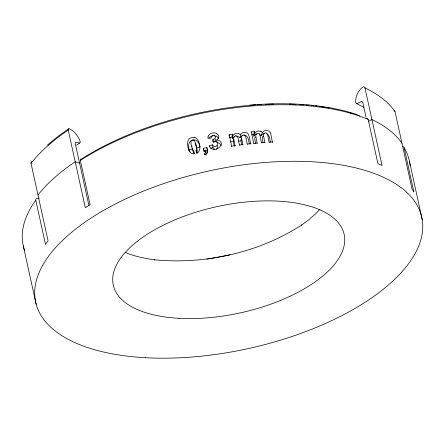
<?xml version="1.0" encoding="UTF-8"?>
<svg xmlns="http://www.w3.org/2000/svg" width="445" height="445" viewBox="0 0 445 445"><rect width="100%" height="100%" fill="white"/><g stroke="black" fill="none" stroke-linecap="round" stroke-linejoin="round"><path stroke-width="0.67" d="M229.119 135.953L229.214 134.685L232.379 134.212C232.98 140.848 231.428 138.111 234.699 136.637M231.712 146.516L229.214 134.685M232.401 138.695L232.056 137.127L232.379 134.212M235.132 146.01L233.886 139.775A16.96 14.874 6.6 0 1 233.708 138.723L233.708 137.572A2.459 2.158 7 0 1 235.327 135.942L235.516 135.897M214.44 257.822L229.998 254.785M239.521 145.398L238.092 138.289A22.79 19.908 9 0 0 237.919 137.611L237.502 136.548M236.484 136.265C239.71 135.775 239.983 140.442 240.751 134.257C241.735 132.894 243.46 132.248 245.1 132.388C250.591 132.616 249.089 140.659 250.763 143.685L250.663 144.058M242.931 144.953L241.752 138.896A16.532 14.39 11.1 0 1 241.546 137.7C240.65 135.208 244.839 133.611 245.545 136.181A10.769 9.328 13.4 0 1 245.768 136.91L246.041 138.067M247.264 144.43L246.074 138.217M251.203 132.454L251.375 131.892L254.501 131.598L254.846 133.166L253.839 136.164L253.494 134.596L254.501 131.598M253.784 143.741L251.375 131.892M257.166 143.423L256.003 137.182A16.96 14.507 18.8 0 1 255.825 136.131L255.825 134.996A2.459 2.103 19.2 0 1 257.41 133.472L257.599 133.439A1.841 1.585 21.1 0 1 259.685 134.106M261.488 143.062L260.147 135.942A22.79 19.363 20.9 0 0 259.975 135.263L259.557 134.19M208.282 136.031C210.018 131.753 218.206 131.548 218.834 136.66A3.649 3.226 -2.6 0 1 218.634 137.772L216.904 139.836C215.308 143.741 220.892 142.267 221.154 145.687M259.24 134.229L261.182 135.575L262.428 132.554L264.03 131.002L266.533 130.468L268.919 131.147L270.098 132.248L270.738 133.656L272.418 142.367M264.842 142.812L263.752 136.749A16.532 13.967 22.6 0 1 263.54 135.553C262.65 132.999 266.855 131.742 267.462 134.279A10.769 9.034 24.6 0 1 267.684 135.013L267.973 136.242M269.097 142.545L268.007 136.398M196.901 153.28L197.241 151.016A13.623 12.082 -17.2 0 0 197.185 150.382A23.585 20.932 -16.4 0 0 197.074 149.526L196.345 146.16A21.905 19.435 -17.2 0 0 195.978 144.925M209.005 138.145L210.791 136.493L213.339 135.697M239.861 137.677L242.247 135.625M253.839 136.164L255.185 134.724L257.032 134.04M261.182 135.575L262.606 134.101L264.525 133.506M199.799 146.244C201.101 150.655 194.916 157.808 196.406 148.313A13.289 11.787 -17.2 0 0 196.351 147.684A23.596 20.943 -16.3 0 0 196.217 146.655L195.516 143.462M232.724 135.775L234.153 134.229A4.806 4.255 9.6 0 1 235.928 133.456A5.668 5.023 9.9 0 1 236.835 133.333L238.253 133.444A3.721 3.26 9.8 0 1 239.521 133.984L240.422 134.729M254.846 133.166L256.253 131.714A4.806 4.139 21.9 0 1 258 131.047A5.668 4.889 22.2 0 1 258.895 130.98L260.292 131.169M233.825 139.535L233.375 141.638A17.455 15.308 6.6 0 0 233.553 142.689L234.331 146.266M319.883 209.356L315.282 214.134L308.808 219.752L301.437 225.198L301.827 224.942C258.612 252.727 205.423 264.669 154.404 259.785L154.827 259.847C144.686 258.434 134.49 256.442 125.073 252.293M241.585 138.384L241.034 139.279L240.973 140.648A17.021 14.819 11.1 0 0 241.179 141.844L241.852 144.92M217.572 142.261L217.077 142.673M255.419 136.915L254.829 137.85L254.807 139.129A17.455 14.93 18.8 0 0 254.985 140.175L255.697 143.423M47.47 145.081L57.388 136.865L68.458 128.889M214.724 141.727L215.58 140.436L215.135 138.834M76.534 145.148L79.694 142.973M204.439 154.192L204.322 153.681L205.501 152.702A2.014 1.786 -12.6 0 0 205.74 152.207C206.586 150.727 204.244 150.699 204.177 151.684M263.218 136.137L262.394 137.071L262.294 138.567A17.021 14.385 22.6 0 0 262.494 139.763L263.095 142.511L264.998 142.439M368.304 121.468L371.925 119.572A197.663 90.964 -12.4 0 1 401.969 143.223M216.409 149.27L217.755 147.712L217.388 145.393M214.279 141.961L213.639 142.172M210.758 148.28L212.916 147.59L212.582 144.786L209.339 145.815L209.517 146.928M188.68 150.054L192.563 149.042M196.451 148.029L199.688 147.189M242.675 135.497L243.12 135.408M204.183 151.612L203.432 148.302L206.853 147.556L207.403 150.082M205.829 153.837L206.33 153.731L205.757 150.977M206.853 147.556L207.376 150.327L204.06 151.044L203.432 148.302M214.774 141.349A6.236 5.674 -3.2 0 0 213.083 141.966L212.938 139.446L214.529 138.868L215.347 137.755L215.28 136.615L214.679 135.781L213.472 135.425L212.154 135.808L211.364 136.732L211.197 138.039L207.932 138.2A8.066 7.165 -7.6 0 1 208.249 136.02M206.819 259.157L213.811 257.944M231.739 146.155L235.171 145.643M229.375 137.527L232.056 137.127M239.577 145.031L243.003 144.586M230.549 141.86L233.82 141.471M247.353 144.063L250.763 143.685M214.796 141.432C221.015 141.543 215.158 150.582 212.582 144.786M253.9 143.368L257.288 143.051M251.597 134.774L253.494 134.596M261.632 142.684L263.106 142.572M249.845 105.109C271.901 103.273 294.151 103.151 316.156 105.715M238.542 141.076L241.268 140.887M269.269 142.166L272.607 141.988M213.817 135.658L216.854 136.354L218.723 138.451M209.339 145.815C213.077 155.633 228.958 142.734 216.904 139.836M39.11 198.459L37.252 198.431A2.036 1.608 35.9 0 0 35.778 200.167A197.663 90.964 -12.4 0 0 24.647 250.602M194.137 137.294L191.906 137.46L189.831 138.339A4.628 4.127 -19.6 0 0 188.602 139.535L187.657 141.799L187.584 144.853A24.397 21.582 -22.8 0 0 187.868 146.616L188.079 147.584M244.544 135.369C248.705 135.591 248.527 141.076 249.328 143.841M316.595 105.771L331.152 107.951L344.764 110.905L357.318 114.604M79.549 162.976L75.199 161.752A197.663 90.964 -12.4 0 0 37.981 194.966M214.446 149.303L212.916 147.59M266.822 133.845C270.07 135.141 269.486 139.585 270.493 142.189M356.378 103.379L364.082 107.49M261.543 131.764L262.428 132.554M194.003 140.309L193.625 140.069A1.758 1.563 -18.4 0 0 191.678 140.364A1.708 1.519 -18.7 0 0 191.205 140.959L191.044 141.46A4.333 3.838 -19.7 0 0 190.983 141.866L191.011 143.346A22.595 20.025 -19.6 0 0 191.189 144.597L192.123 148.569M204.322 153.681L205.345 155.127M194.187 152.59L193.625 150.989L194.243 153.82M196 150.416L196.862 153.108M193.085 151.233L192.557 149.247M204.478 154.365L204.561 154.71M23.279 245.84L36.19 304.308M402.58 146.516A2.036 1.786 -30.8 0 1 404.166 147.796L413.878 191.973A197.663 90.964 -12.4 0 0 412.07 189.164L395.01 111.567A2.036 1.78 -34.7 0 0 393.847 110.366M366.029 117.246L362.825 102.667A2.036 1.557 -64.6 0 0 360.828 101.744L357.747 103.362A2.036 1.557 -64.6 0 1 355.705 102.133A14.262 10.891 -64.6 0 1 362.703 87.159A2.036 1.557 -64.6 0 1 364.967 87.915L382.027 165.512A197.663 90.964 -12.4 0 0 377.905 163.654L368.193 119.477A2.036 1.524 -66.8 0 0 366.38 118.504M207.376 150.327L207.581 151.272M255.386 104.914A195.55 89.99 -12.4 0 0 81.385 159.082A2.036 1.129 57.4 0 0 80.339 160.395L90.051 204.572A197.663 90.964 -12.4 0 0 85.301 207.693L68.241 130.096A2.036 1.179 56 0 1 69.548 128.828A14.262 8.26 56 0 1 80.094 141.31A2.036 1.179 56 0 1 79.121 142.967L76.34 142.183A2.036 1.179 56 0 0 75.277 143.54L89.022 206.046M32.285 161.607A2.036 1.58 38.2 0 0 31.022 163.309L48.082 240.906A197.663 90.964 -12.4 0 0 45.49 244.338L35.778 200.167M409.445 161.212L422.261 219.902M192.468 148.836L192.296 148.024M207.331 149.731L207.593 151.111M206.33 153.731L206.397 154.215M212.938 139.446L213.222 142.255M195.127 143.245A6.631 5.88 -17.2 0 1 195.928 144.936M189.659 151.962A27.44 24.286 -22.1 0 1 188.797 148.463L188.708 144.436L189.765 141.966A4.45 3.966 -19.6 0 1 190.816 140.993L192.802 140.136L194.943 139.991A4.489 4.016 -18.2 0 1 196.301 140.375L198.281 142.105L199.888 145.771A28.875 25.632 -14.1 0 1 200.05 146.377M194.154 140.22A9.818 8.711 -17.2 0 1 195.383 143.485M194.237 153.92A5.657 4.951 -18.4 0 1 189.603 151.383M189.509 151.434A18.167 16.081 -21.6 0 1 188.124 147.573M194.137 137.288A4.673 4.183 -18.2 0 1 195.756 137.794L197.541 139.391L198.987 142.428A24.353 21.621 -14.7 0 1 199.327 143.657A25.626 22.745 -14 0 1 199.811 146.244M193.519 151.078A5.752 5.101 -19.7 0 1 192.268 148.547M192.018 146.438A23.274 20.631 -19.6 0 1 191.99 146.221M194.181 153.43A5.891 5.218 -19.7 0 1 193.23 151.211M207.392 152.59A4.784 4.183 -13.8 0 1 205.228 154.721M207.348 150.099A7.02 6.224 -11.3 0 1 207.465 152.59M235.516 135.909A1.841 1.63 8.8 0 1 237.63 136.454M260.292 131.175A3.721 3.171 21.7 0 1 261.538 131.77M404.166 147.796A197.663 90.964 -12.4 0 1 410.112 165.585M80.339 160.395A197.663 90.964 -12.4 0 1 368.193 119.477M31.022 163.309A197.663 90.964 -12.4 0 1 68.241 130.096M364.967 87.915A197.663 90.964 -12.4 0 1 395.01 111.567M257.282 104.786A195.55 89.99 -12.4 0 1 261.682 104.519M265.437 104.336A195.55 89.99 -12.4 0 1 273.497 104.074M289.306 104.102A195.55 89.99 -12.4 0 1 295.78 104.341M299.613 104.542A195.55 89.99 -12.4 0 1 303.407 104.798M306.533 105.042A195.55 89.99 -12.4 0 1 308.396 105.204M311.472 105.504A195.55 89.99 -12.4 0 1 313.308 105.699M315.728 105.971A195.55 89.99 -12.4 0 1 316.929 106.121M319.315 106.427A195.55 89.99 -12.4 0 1 329.205 107.963M349.764 112.73A195.55 89.99 -12.4 0 1 351.572 113.269M357.991 115.383A195.55 89.99 -12.4 0 1 359.688 115.995M145.671 357.736A197.663 90.964 -12.4 0 0 422.116 219.035A197.663 90.964 -12.4 0 0 118.37 202.447A197.663 90.964 -12.4 0 0 145.671 357.736M179.062 318.331A118.192 54.39 -12.4 0 0 344.358 235.399A118.192 54.39 -12.4 0 0 162.737 225.482A118.192 54.39 -12.4 0 0 179.062 318.331"/></g></svg>
